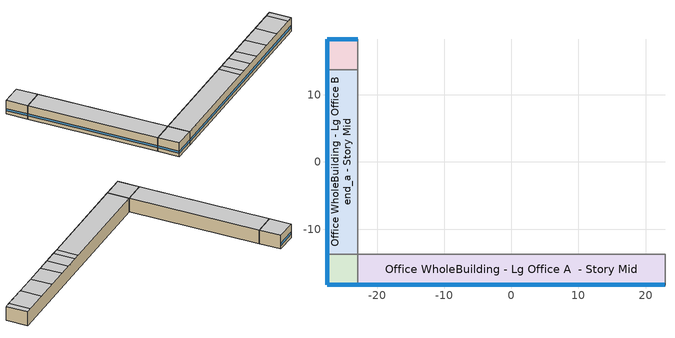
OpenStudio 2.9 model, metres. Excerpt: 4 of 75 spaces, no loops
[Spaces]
Office WholeBuilding - Lg Office A end_a - Story Mid
 floor to Office WholeBuilding - Lg Office A end_a - Story Ground: -27.47,-18.31 -27.47,-13.74 -22.9,-13.74 -22.9,-18.31 z3.05
 wall outside: -27.47,-13.74 -27.47,-18.31 -22.9,-18.31 z3.05:6.1
 wall to Office WholeBuilding - Lg Office B end_a - Story Mid: -22.9,-13.74 -27.47,-13.74 z3.05:6.1
 wall to Office WholeBuilding - Lg Office A  - Story Mid: -22.9,-18.31 -22.9,-13.74 z3.05:6.1
 window: -27.44,-18.31 -22.92,-18.31 / -27.47,-13.77 -27.47,-18.29 z3.81:4.27
 ceiling to Office WholeBuilding - Lg Office A end_a - Story Mid2: -22.9,-18.31 -22.9,-13.74 -27.47,-13.74 -27.47,-18.31 z6.1
Office WholeBuilding - Lg Office B end_a - Story Mid
 floor to Office WholeBuilding - Lg Office B end_a - Story Ground: -27.47,-13.74 -27.47,13.74 -22.9,13.74 -22.9,-13.74 z3.05
 wall outside: -27.47,13.74 -27.47,-13.74 z3.05:6.1
 wall to Office WholeBuilding - Lg Office C end_a - Story Mid: -22.9,13.74 -27.47,13.74 z3.05:6.1
 wall to Office WholeBuilding - Lg Office B  - Story Mid: -22.9,-13.74 -22.9,13.74 z3.05:6.1
 window: -27.47,13.71 -27.47,-13.71 z3.81:4.27
 ceiling to Office WholeBuilding - Lg Office B end_a - Story Mid2: -22.9,-13.74 -22.9,13.74 -27.47,13.74 -27.47,-13.74 z6.1
Office WholeBuilding - Lg Office C end_a - Story Mid
 floor to Office WholeBuilding - Lg Office C end_a - Story Ground: -27.47,13.74 -27.47,18.31 -22.9,18.31 -22.9,13.74 z3.05
 wall outside: -22.9,18.31 -27.47,18.31 -27.47,13.74 z3.05:6.1
 wall to Office WholeBuilding - Lg Office C  - Story Mid: -22.9,13.74 -22.9,18.31 z3.05:6.1
 window: -22.92,18.31 -27.44,18.31 / -27.47,18.29 -27.47,13.77 z3.81:4.27
 ceiling to Office WholeBuilding - Lg Office C end_a - Story Mid2: -22.9,13.74 -22.9,18.31 -27.47,18.31 -27.47,13.74 z6.1
Office WholeBuilding - Lg Office A  - Story Mid
 floor to Office WholeBuilding - Lg Office A  - Story Ground: -22.9,-18.31 -22.9,-13.74 22.9,-13.74 22.9,-18.31 z3.05
 wall outside: -22.9,-18.31 22.9,-18.31 z3.05:6.1
 wall to Office WholeBuilding - Lg Office B  - Story Mid: 22.9,-13.74 -22.9,-13.74 z3.05:6.1
 wall to Office WholeBuilding - Lg Office A end_b - Story Mid: 22.9,-18.31 22.9,-13.74 z3.05:6.1
 window: -22.87,-18.31 22.87,-18.31 z3.81:4.27
 ceiling to Office WholeBuilding - Lg Office A  - Story Mid2: 0,-18.31 0,-13.74 -22.9,-13.74 -22.9,-18.31 z6.1
 ceiling to SecondarySchool Auditorium A  - Story Mid2: 21.58,-18.31 21.58,-13.74 16.56,-13.74 16.56,-18.31 z6.1
 ceiling to SecondarySchool Cafeteria A  - Story Mid2: 11.77,-18.31 11.77,-13.74 7.39,-13.74 7.39,-18.31 z6.1
 ceiling to SecondarySchool Library A  - Story Mid2: 22.9,-18.31 22.9,-13.74 21.58,-13.74 21.58,-18.31 z6.1
 ceiling to SecondarySchool Kitchen A  - Story Mid2: 1.51,-18.31 1.51,-13.74 0,-13.74 0,-18.31 z6.1
 ceiling to SecondarySchool Mechanical A  - Story Mid2: 16.56,-18.31 16.56,-13.74 11.77,-13.74 11.77,-18.31 z6.1
 ceiling to SecondarySchool Lobby A  - Story Mid2: 4.45,-18.31 4.45,-13.74 1.51,-13.74 1.51,-18.31 z6.1
 ceiling to SecondarySchool Restroom A  - Story Mid2: 7.39,-18.31 7.39,-13.74 4.45,-13.74 4.45,-18.31 z6.1
[Schedule:Ruleset]
SecondarySchool Kitchen Gas: Default Day Schedule=SecondarySchool Kitchen Gas Default; Summer Design Day Schedule=SecondarySchool Kitchen Gas Summer Design Day; Winter Design Day Schedule=SecondarySchool Kitchen Gas Winter Design Day
[Schedule:Day]
SecondarySchool Kitchen Equip Wkdy Day: 8, 0, 0.1, 10, 0, 0.15, 13, 0, 0.25, 15, 0, 0.15, 24, 0, 0.1
SecondarySchool Kitchen Equip Wkdy|SmrDsn Day: 8, 0, 0.1, 10, 0, 0.13, 13, 0, 0.2, 15, 0, 0.13, 24, 0, 0.1
SecondarySchool Kitchen Equip Wknd Day; SecondarySchool Kitchen Equip Wknd Day 1; SecondarySchool Kitchen Equip Wknd Day 2: 24, 0, 0.1
SecondarySchool Kitchen Gas Default; SecondarySchool Kitchen Gas Wkdy Day: 8, 0, 0.02, 10, 0, 0.15, 13, 0, 0.2, 15, 0, 0.1, 24, 0, 0.02
SecondarySchool Kitchen Gas Summer Design Day; SecondarySchool Kitchen Gas Wkdy|SmrDsn Day: 8, 0, 0.02, 10, 0, 0.1, 13, 0, 0.15, 15, 0, 0.1, 24, 0, 0.02
SecondarySchool Kitchen Gas Wknd Day; SecondarySchool Kitchen Gas Wknd Day 1; SecondarySchool Kitchen Gas Wknd Day 2; SecondarySchool Kitchen Gas Winter Design Day: 24, 0, 0.02
[Schedule:Rule] Schedule Ruleset=SecondarySchool Kitchen Gas; Date Specification Type=DateRange; Start Day=1
Name | Rule Order | Day Schedule | Apply Monday | Apply Tuesday | Apply Wednesday | Apply Thursday | Apply Friday | Start Month | End Month | End Day | Apply Sunday | Apply Saturday
Schedule Rule 30 | 4 | SecondarySchool Kitchen Gas Wkdy Day | Yes | Yes | Yes | Yes | Yes | 9 | 12 | 31
Schedule Rule 31 | 3 | SecondarySchool Kitchen Gas Wkdy|SmrDsn Day | Yes | Yes | Yes | Yes | Yes | 7 | 9 | 1
Schedule Rule 32 | 2 | SecondarySchool Kitchen Gas Wknd Day |  |  |  |  |  | 1 | 6 | 30 | Yes | Yes
Schedule Rule 33 | 1 | SecondarySchool Kitchen Gas Wknd Day 1 |  |  |  |  |  | 7 | 9 | 1 | Yes | Yes
Schedule Rule 34 | 0 | SecondarySchool Kitchen Gas Wknd Day 2 |  |  |  |  |  | 9 | 12 | 31 | Yes | Yes
